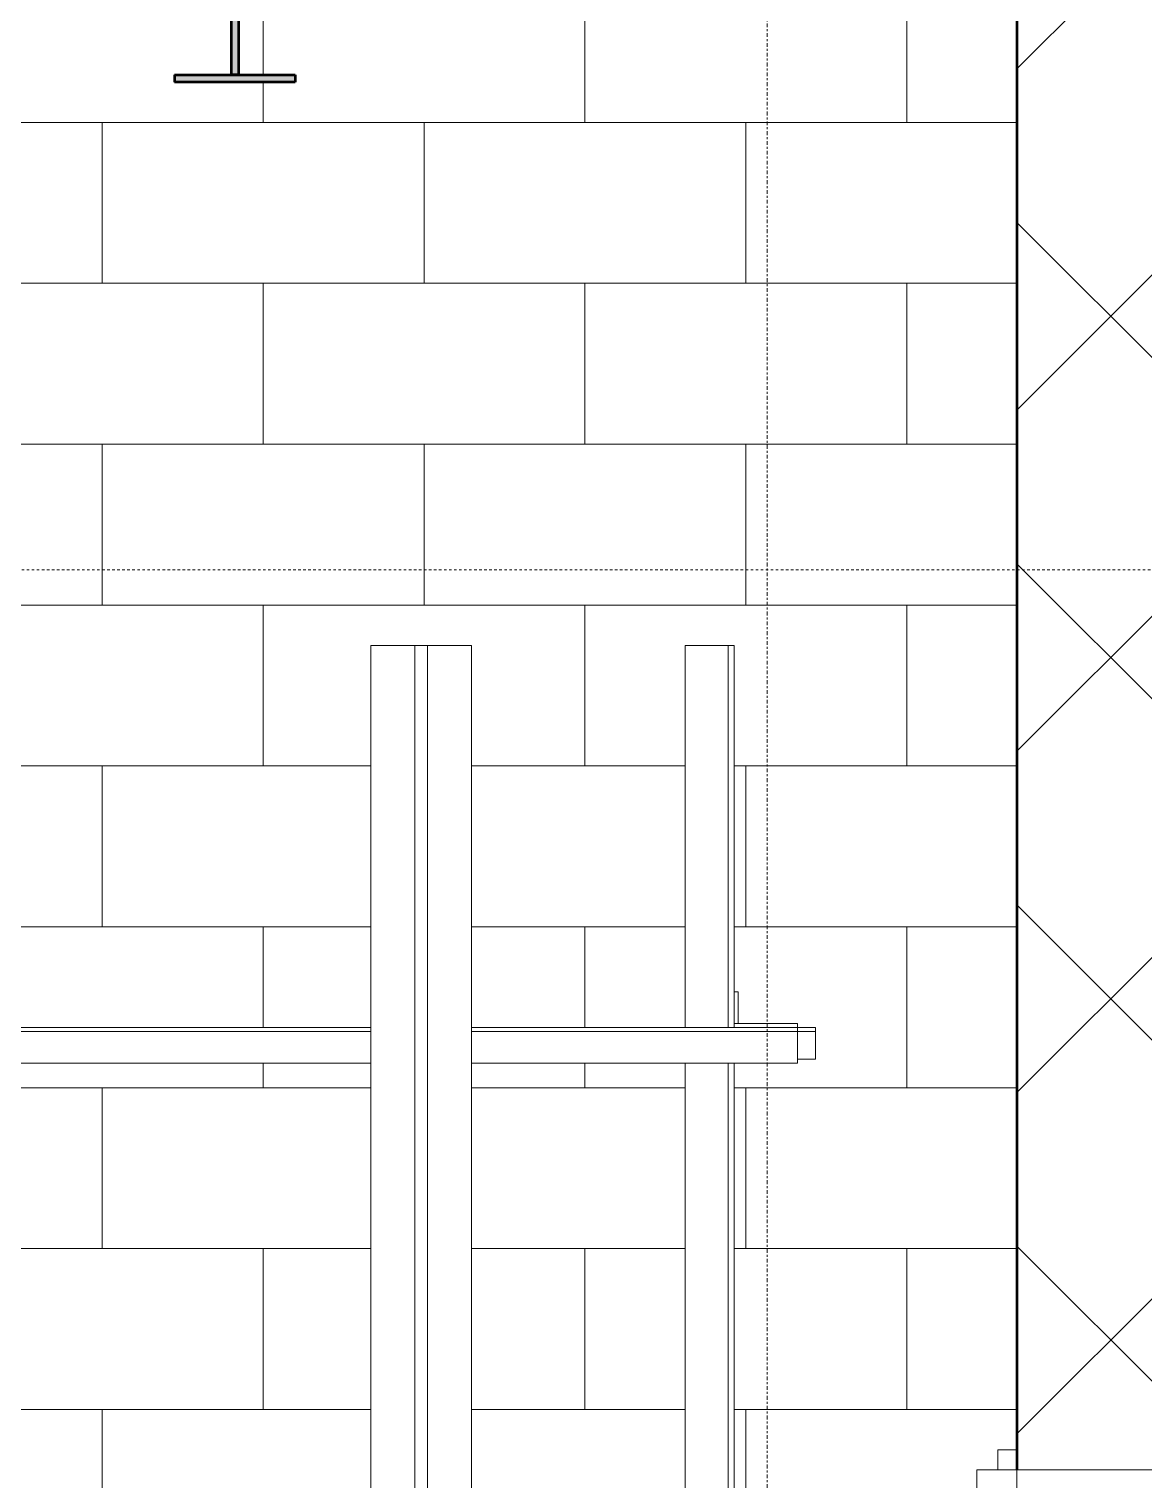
# Model space of a CAD drawing. Header units: inches. Extents: x 9610 to 15331, y -316 to 681.
# Drawn here: x 13565 to 13620.5, y 352.5 to 424.6 of the extents above; entities that cross this region are included whole.
import ezdxf

# ---------------------------------------------------------------- set-up
doc = ezdxf.new("R2010")
doc.units = ezdxf.units.IN
doc.header["$MEASUREMENT"] = 0
doc.linetypes.add('Aligning Line 1_8_', pattern=[0.25, 0.125, -0.125])
doc.linetypes.add('Dash Dot 3_16_', pattern=[0.3125, 0.1875, -0.0625, 0, -0.0625])
for name, color, linetype, lineweight in [('0-4', 130, 'Continuous', 5), ('0-6', 50, 'Continuous', 9), ('A-ANNO-SYMB-1', 150, 'Dash Dot 3_16_', 9), ('A-GENM-1', 55, 'Continuous', 9), ('A-GENM-2', 7, 'Continuous', 50), ('A-WALL-2', 7, 'Continuous', 50), ('A-WALL-PATT-3', 45, 'Continuous', 9), ('A-WALL-PATT-4', 55, 'Continuous', 9), ('G-ANNO-SYMB', 111, 'Aligning Line 1_8_', 9), ('Q-SPCQ-2', 50, 'Continuous', 9)]:
    doc.layers.add(name, color=color, linetype=linetype, lineweight=lineweight)

# ---------------------------------------------------------------- blocks, each defined once
blk = doc.blocks.new('Elevator Door-Center - 48_ x 84_-2010370-BUILDING SECTION - NORTH_SOUTH AT ELEVATOR AND COURTYARD - LOOKING EAST')
at = {"layer": 'Q-SPCQ-2'}
for p, q in [((-3509.324, 268), (-3509.324, 353)), ((-3509.324, 353), (-3507.324, 353)), ((-3507.324, 353), (-3507.324, 268)), ((-3507.324, 268), (-3507.324, 353)), ((-3507.324, 353), (-3499.324, 353))]:
    blk.add_line(p, q, dxfattribs=at)
blk = doc.blocks.new('Otis_G2S_06102019171910 - Otis_G2S_06102019171910-2044336-BUILDING SECTION - NORTH_SOUTH AT ELEVATOR AND COURTYARD - LOOKING EAST')
at = {"layer": 'A-GENM-1'}
for points in [[(-3546.409, 422.375), (-3546.034, 422.375), (-3546.034, 426.375), (-3546.409, 426.375), (-3546.409, 423.855)], [(-3549.221, 422), (-3543.221, 422), (-3543.221, 422.375), (-3549.221, 422.375)]]:
    blk.add_hatch(color=256, dxfattribs=at).paths.add_polyline_path(points, flags=0)
for p, q in [((-3539.45, 394), (-3537.262, 394)), ((-3539.45, -187.882), (-3539.45, 394)), ((-3537.262, 394), (-3536.637, 394)), ((-3537.262, -187.882), (-3537.262, 394)), ((-3536.637, 394), (-3534.45, 394)), ((-3536.637, 394), (-3536.637, -187.882)), ((-3534.45, -187.882), (-3534.45, 394)), ((-3523.82, 394), (-3521.691, 394)), ((-3523.82, 375), (-3523.82, 394)), ((-3521.691, 394), (-3521.379, 394)), ((-3521.691, 375), (-3521.691, 394)), ((-3521.379, 376.77), (-3521.379, 394)), ((-3521.382, 376.77), (-3521.187, 376.77)), ((-3521.382, 376.77), (-3521.382, 375.195)), ((-3521.187, 375.195), (-3521.187, 376.77)), ((-3521.187, 375.195), (-3521.382, 375.195)), ((-3521.382, 375.195), (-3518.233, 375.195)), ((-3521.382, 375.195), (-3521.382, 375)), ((-3518.233, 375), (-3518.233, 375.195)), ((-3574.217, 375), (-3539.45, 375)), ((-3574.217, 374.805), (-3539.45, 374.805)), ((-3539.45, 374.805), (-3574.217, 374.805)), ((-3534.45, 375), (-3518.233, 375)), ((-3534.45, 374.805), (-3518.233, 374.805)), ((-3518.233, 374.805), (-3534.45, 374.805)), ((-3518.233, 375), (-3521.382, 375)), ((-3518.233, 374.805), (-3518.233, 375)), ((-3518.233, 375), (-3517.347, 375)), ((-3518.233, 373.227), (-3518.233, 374.805)), ((-3517.347, 374.805), (-3518.233, 374.805)), ((-3517.347, 374.805), (-3517.347, 375)), ((-3517.347, 373.426), (-3517.347, 374.805)), ((-3539.45, 373.227), (-3574.217, 373.227)), ((-3518.233, 373.227), (-3534.45, 373.227)), ((-3523.82, 268), (-3523.82, 373.227)), ((-3521.691, 268), (-3521.691, 373.227)), ((-3521.379, 269.77), (-3521.379, 373.227)), ((-3517.347, 373.426), (-3518.233, 373.426)), ((-3508.281, 354), (-3507.324, 354)), ((-3508.281, 354), (-3508.281, 353))]:
    blk.add_line(p, q, dxfattribs=at)
at = {"layer": 'A-GENM-2'}
for p, q in [((-3546.409, 426.375), (-3546.409, 422.375)), ((-3546.034, 426.375), (-3546.034, 422.375)), ((-3549.221, 422.375), (-3543.221, 422.375)), ((-3549.221, 422.375), (-3549.221, 422)), ((-3546.034, 422.375), (-3546.409, 422.375)), ((-3543.221, 422.375), (-3543.221, 422)), ((-3543.221, 422), (-3549.221, 422))]:
    blk.add_line(p, q, dxfattribs=at)
blk = doc.blocks.new('CTR - 1st Phase -Stairs _ Elevators_rvt-2-BUILDING SECTION - NORTH_SOUTH AT ELEVATOR AND COURTYARD - LOOKING EAST')
at = {"layer": 'A-WALL-PATT-3'}
h = blk.add_hatch(dxfattribs=at)
h.set_pattern_fill('FP_82', color=256, style=0, pattern_type=2)
h.set_pattern_definition([(45, (-3012.324, 138.832), (-8.48528, 8.48528), []), (135, (-3012.324, 138.832), (-8.48528, -8.48528), [])])
h.paths.add_polyline_path([(-3505.964, -43), (-3499.324, -43), (-3499.324, 0), (-3507.324, 0), (-3507.324, -43)], flags=0)
h.paths.add_polyline_path([(-3507.324, 85), (-3499.324, 85), (-3499.324, 136), (-3507.324, 136), (-3507.324, 86)], flags=0)
h.paths.add_polyline_path([(-3500.174, 221), (-3499.324, 221), (-3499.324, 268), (-3507.324, 268), (-3507.324, 221), (-3502.063, 221)], flags=0)
h.paths.add_polyline_path([(-3506.266, 353), (-3499.324, 353), (-3499.324, 436), (-3507.324, 436), (-3507.324, 353)], flags=0)
at = {"layer": 'A-WALL-PATT-4'}
h = blk.add_hatch(dxfattribs=at)
h.set_pattern_fill('FP_83', color=256, style=0, pattern_type=2)
h.set_pattern_definition([(0, (-3503.324, -164), (0, 8), []), (90, (-3503.324, -164), (-8, 8), [8, -8])])
h.paths.add_polyline_path([(-3571.064, -128), (-3571.064, -21.773), (-3574.217, -21.773), (-3574.217, -21.574), (-3575.102, -21.574), (-3575.102, -20), (-3574.217, -20), (-3574.217, -19.805), (-3571.263, -19.805), (-3571.263, -18.23), (-3571.067, -18.23), (-3571.064, -1.773), (-3574.217, -1.773), (-3574.217, -1.574), (-3575.102, -1.574), (-3575.102, 0), (-3574.217, 0), (-3574.217, 0.195), (-3571.263, 0.195), (-3571.263, 1.77), (-3571.067, 1.77), (-3571.064, 134.227), (-3574.217, 134.227), (-3574.217, 134.426), (-3575.102, 134.426), (-3575.102, 136), (-3574.217, 136), (-3574.217, 136.195), (-3571.263, 136.195), (-3571.263, 137.77), (-3571.067, 137.77), (-3571.064, 266.227), (-3574.217, 266.227), (-3574.217, 266.426), (-3575.102, 266.426), (-3575.102, 268), (-3574.217, 268), (-3574.217, 268.195), (-3571.263, 268.195), (-3571.263, 269.77), (-3571.067, 269.77), (-3571.064, 373.227), (-3574.217, 373.227), (-3574.217, 373.426), (-3575.102, 373.426), (-3575.102, 375), (-3574.217, 375), (-3574.217, 375.195), (-3571.263, 375.195), (-3571.263, 376.77), (-3571.067, 376.77), (-3571.064, 394), (-3568.623, 394), (-3568.623, 375), (-3539.45, 375), (-3539.45, 394), (-3534.45, 394), (-3534.45, 375), (-3523.82, 375), (-3523.82, 394), (-3521.379, 394), (-3521.379, 376.77), (-3521.187, 376.77), (-3521.187, 375.195), (-3518.233, 375.195), (-3518.233, 375), (-3517.347, 375), (-3517.347, 373.426), (-3518.233, 373.426), (-3518.233, 373.227), (-3521.379, 373.227), (-3521.379, 269.77), (-3521.187, 269.77), (-3521.187, 268.195), (-3518.233, 268.195), (-3518.233, 268), (-3517.347, 268), (-3517.347, 266.426), (-3518.233, 266.426), (-3518.233, 266.227), (-3521.379, 266.227), (-3521.379, 137.77), (-3521.187, 137.77), (-3521.187, 136.195), (-3518.233, 136.195), (-3518.233, 136), (-3517.347, 136), (-3517.347, 134.426), (-3518.233, 134.426), (-3518.233, 134.227), (-3521.379, 134.227), (-3521.379, 1.77), (-3521.187, 1.77), (-3521.187, 0.195), (-3518.233, 0.195), (-3518.233, 0), (-3517.347, 0), (-3517.347, -1.574), (-3518.233, -1.574), (-3518.233, -1.773), (-3521.379, -1.773), (-3521.379, -18.23), (-3521.187, -18.23), (-3521.187, -19.805), (-3518.233, -19.805), (-3518.233, -20), (-3517.347, -20), (-3517.347, -21.574), (-3518.233, -21.574), (-3518.233, -21.773), (-3521.379, -21.773), (-3521.379, -128), (-3509.73, -128), (-3509.73, -44), (-3509.324, -44), (-3509.324, -43), (-3508.281, -43), (-3508.281, -42), (-3507.324, -42), (-3507.324, 0), (-3509.73, 0), (-3509.73, 84), (-3509.324, 84), (-3509.324, 85), (-3508.281, 85), (-3508.281, 86), (-3507.324, 86), (-3507.324, 136), (-3509.73, 136), (-3509.73, 220), (-3509.324, 220), (-3509.324, 221), (-3508.281, 221), (-3508.281, 222), (-3507.324, 222), (-3507.324, 268), (-3509.73, 268), (-3509.73, 352), (-3509.324, 352), (-3509.324, 353), (-3508.281, 353), (-3508.281, 354), (-3507.324, 354), (-3507.324, 436), (-3587.324, 436), (-3587.324, -128), (-3576.286, -128)], flags=0)
h.paths.add_polyline_path([(-3568.623, -128), (-3568, -128), (-3568, -60.624), (-3568.31, -60.624), (-3568.31, -52.984), (-3555.718, -52.984), (-3555.718, -52.444), (-3539.45, -52.444), (-3539.45, -21.773), (-3568.623, -21.773), (-3568.623, -126.758)], flags=0)
h.paths.add_polyline_path([(-3566.5, -128), (-3565.134, -128), (-3565.134, -84.984), (-3547.653, -84.984), (-3547.653, -60.624), (-3566.5, -60.624), (-3566.5, -126.413)], flags=0)
h.paths.add_polyline_path([(-3524.437, -128), (-3523.82, -128), (-3523.82, -21.773), (-3534.45, -21.773), (-3534.45, -52.984), (-3524.127, -52.984), (-3524.127, -60.624), (-3524.437, -60.624), (-3524.437, -119.593)], flags=0)
h.paths.add_polyline_path([(-3527.303, -128), (-3525.937, -128), (-3525.937, -60.624), (-3534.45, -60.624), (-3534.45, -84.984), (-3527.303, -84.984), (-3527.303, -120.058)], flags=0)
h.paths.add_polyline_path([(-3544.783, -84.984), (-3539.45, -84.984), (-3539.45, -60.624), (-3544.783, -60.624)], flags=0)
h.paths.add_polyline_path([(-3531.769, -20), (-3523.82, -20), (-3523.82, -1.773), (-3534.45, -1.773), (-3534.45, -20)], flags=0)
h.paths.add_polyline_path([(-3568.623, -20), (-3539.45, -20), (-3539.45, -1.773), (-3568.623, -1.773), (-3568.623, -16)], flags=0)
h.paths.add_polyline_path([(-3534.45, 0), (-3523.82, 0), (-3523.82, 134.227), (-3534.45, 134.227), (-3534.45, 29.363)], flags=0)
h.paths.add_polyline_path([(-3544.316, 0), (-3539.45, 0), (-3539.45, 134.227), (-3568.623, 134.227), (-3568.623, 0)], flags=0)
h.paths.add_polyline_path([(-3534.45, 136), (-3523.82, 136), (-3523.82, 266.227), (-3534.45, 266.227), (-3534.45, 160.229)], flags=0)
h.paths.add_polyline_path([(-3539.45, 136), (-3539.45, 266.227), (-3568.623, 266.227), (-3568.623, 136)], flags=0)
h.paths.add_polyline_path([(-3534.45, 268), (-3523.82, 268), (-3523.82, 373.227), (-3534.45, 373.227), (-3534.45, 279.635)], flags=0)
h.paths.add_polyline_path([(-3539.45, 268), (-3539.45, 373.227), (-3568.623, 373.227), (-3568.623, 268), (-3542.381, 268)], flags=0)
h.paths.add_polyline_path([(-3544.432, 422), (-3549.221, 422), (-3549.221, 422.375), (-3546.409, 422.375), (-3546.409, 426.375), (-3549.221, 426.375), (-3549.221, 426.75), (-3543.221, 426.75), (-3543.221, 426.375), (-3546.034, 426.375), (-3546.034, 422.375), (-3543.221, 422.375), (-3543.221, 422)], flags=0)
at = {"layer": 'A-WALL-2'}
blk.add_line((-3507.324, 436), (-3507.324, 353), dxfattribs=at)
at = {"layer": '0-6'}
for name in ['Otis_G2S_06102019171910 - Otis_G2S_06102019171910-2044336-BUILDING SECTION - NORTH_SOUTH AT ELEVATOR AND COURTYARD - LOOKING EAST', 'Elevator Door-Center - 48_ x 84_-2010370-BUILDING SECTION - NORTH_SOUTH AT ELEVATOR AND COURTYARD - LOOKING EAST']:
    blk.add_blockref(name, (0, 0), dxfattribs=at)

msp = doc.modelspace()

# ---------------------------------------------------------------- linework, layer by layer
at = {"layer": 'A-ANNO-SYMB-1'}
msp.add_line((13601.737, 439.553), (13601.737, -195.85), dxfattribs=at)
at = {"layer": 'G-ANNO-SYMB'}
msp.add_line((15210.55, 397.761), (13049.446, 397.761), dxfattribs=at)

# ---------------------------------------------------------------- block references
at = {"layer": '0-4'}
msp.add_blockref('CTR - 1st Phase -Stairs _ Elevators_rvt-2-BUILDING SECTION - NORTH_SOUTH AT ELEVATOR AND COURTYARD - LOOKING EAST', (17121.491, 0), dxfattribs=at)

doc.saveas('drawing.dxf')
